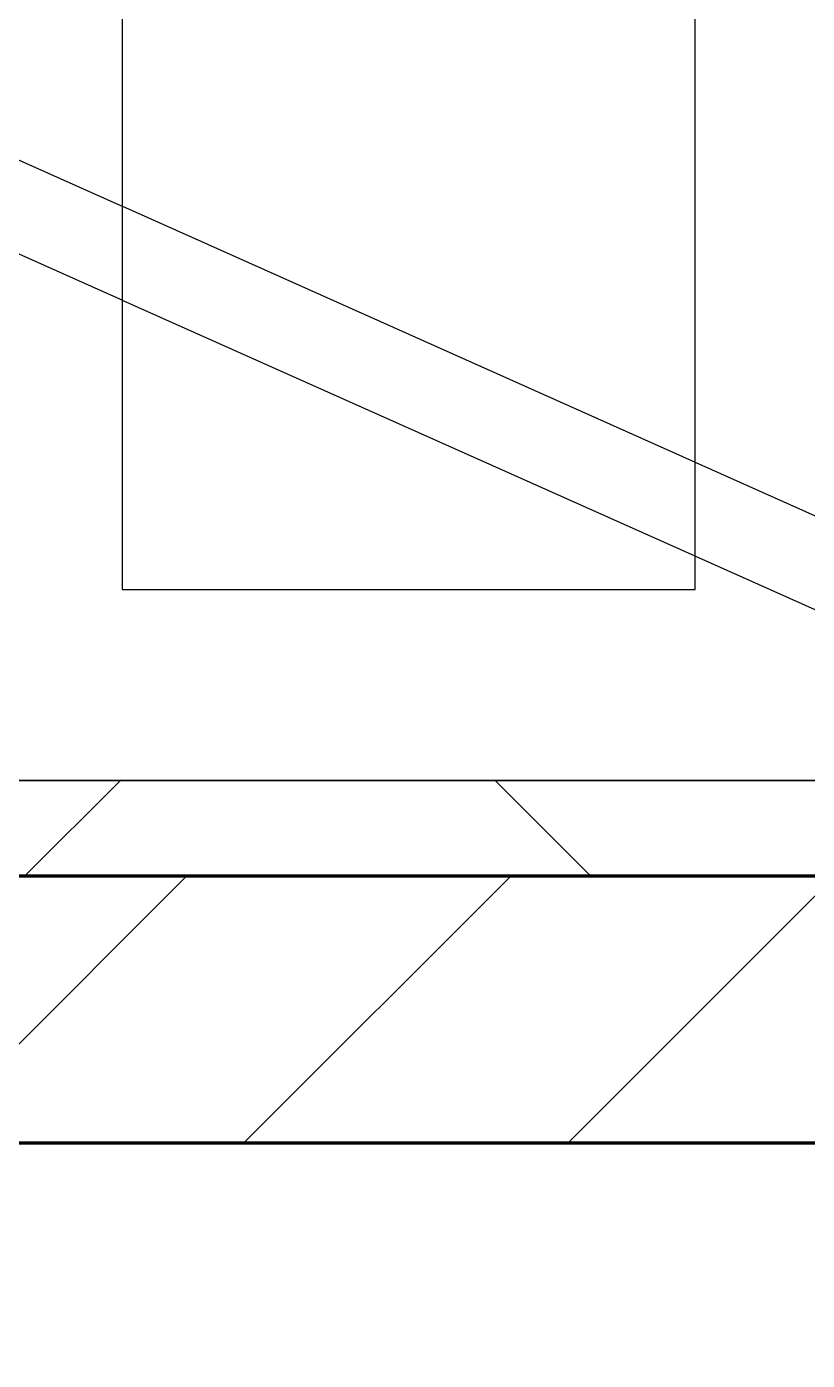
# Model space of a CAD drawing. Header units: millimetres. Extents: x -678720 to -601931, y -306 to 39239.
# Drawn here: x -647574 to -647165, y 4265 to 4964 of the extents above; entities that cross this region are included whole.
import ezdxf
from ezdxf.xclip import XClip

# ---------------------------------------------------------------- set-up
doc = ezdxf.new("R2010")
doc.units = ezdxf.units.MM
doc.header["$XCLIPFRAME"] = 0
doc.layers.add('000 - WIPEOUT', color=250, linetype='Continuous')
doc.layers.add('A11_ALU.SOLID SHEET', color=2, linetype='Continuous')
for name, color, linetype, lineweight in [('A-DOOR-E', 2, 'Continuous', 25), ('A-GLAZ-CURT', 2, 'Continuous', 9), ('A-WALL', 5, 'Continuous', 35), ('A-WALL-FNSH', 2, 'Continuous', 35), ('A-WALL-PATT', 1, 'Continuous', 35)]:
    doc.layers.add(name, color=color, linetype=linetype, lineweight=lineweight)

# ---------------------------------------------------------------- blocks, each defined once
blk = doc.blocks.new('DPA_AC-SG-PI - A1_1200x1300 mm-9660120-4234-01 ENLARGED MULTI-PURPOSE LEVEL - REFLECTED CEILING PLAN - SHEET 5')
at = {"layer": 'A-DOOR-E'}
for p, q in [((-556.64, 29.95), (511.63, -447.34)), ((493.28, -488.42), (-575, -11.13))]:
    blk.add_line(p, q, dxfattribs=at)
blk = doc.blocks.new('PPLS-PP19_Custom Tile Pattern - Custom Tile Pattern-V121-4234-01 ENLARGED MULTI-PURPOSE LEVEL - REFLECTED CEILING PLAN - SHEET 5')
at = {"layer": 'A-GLAZ-CURT'}
for p, q in [((-300, 0), (300, 0)), ((300, 0), (-300, 0)), ((195.99, 0), (213.31, 0)), ((213.31, 0), (195.99, 0)), ((230.06, 0), (300, 0)), ((-300, -50), (300, -50)), ((300, -50), (-300, -50))]:
    blk.add_line(p, q, dxfattribs=at)
for points, knots in [([(-241.18, 0), (-216.61, 0), (-171.42, 0), (-129.95, 0), (-110.8, 0), (-99.5, 0), (-91.46, 0)], [-4214.142872, -4214.142872, -4214.142872, -4214.142872, -2700.551212, -1002.059161, -460.363443, 0, 0, 0, 0]), ([(-150.34, 0), (-150.07, 0), (-147.75, 0), (-142.6, 0), (-127.26, 0), (-107.3, 0), (-90.42, 0), (-75.26, 0), (-68.41, 0), (-65.12, 0), (-63.63, 0)], [-4948.728362, -4948.728362, -4948.728362, -4948.728362, -4883.323924, -4440.880425, -4054.690705, -3793.097032, -3402.597032, -3144.956779, -3050.982048, -2969.237017, -2969.237017, -2969.237017, -2969.237017]), ([(-86.16, 0), (-91.37, 0), (-104.13, 0), (-122.65, 0), (-139.03, 0), (-146.11, 0), (-146.95, 0)], [-1681.3698, -1681.3698, -1681.3698, -1681.3698, -1374.161226, -945.742622, -741.901385, -489.130243, -489.130243, -489.130243, -489.130243]), ([(-134.15, 0), (-133.32, 0), (-130.31, 0), (-117.33, 0), (-92.04, 0), (-74.02, 0), (-62.74, 0), (-60.36, 0), (-59.97, 0)], [-7657.439573, -7657.439573, -7657.439573, -7657.439573, -7293.749979, -6839.55839, -6236.997189, -5713.340575, -5140.470607, -5006.787413, -5006.787413, -5006.787413, -5006.787413]), ([(-126.5, 0), (-122.44, 0), (-108.71, 0), (-86.68, 0), (-63.44, 0), (-54.4, 0), (-48.53, 0), (-30.79, 0), (-18.03, 0), (8.61, 0), (14.76, 0), (20.25, 0), (21.53, 0)], [-5231.017328, -5231.017328, -5231.017328, -5231.017328, -4994.692869, -4542.524482, -4008.285538, -3689.699207, -3546.54457, -3315.260113, -2864.387349, -2439.246196, -2084.094819, -1992.768506, -1992.768506, -1992.768506, -1992.768506]), ([(-125.15, 0), (-124.93, 0), (-121.96, 0), (-113.01, 0), (-98.9, 0), (-85.29, 0), (-71.67, 0), (-65.93, 0), (-65.07, 0)], [-3362.7396, -3362.7396, -3362.7396, -3362.7396, -3342.215224, -3074.362186, -2902.289527, -2605.247022, -2322.099534, -2241.8264, -2241.8264, -2241.8264, -2241.8264]), ([(-44.34, 0), (-45.63, 0), (-47.41, 0), (-60.59, 0), (-81.23, 0), (-99.51, 0), (-114.02, 0), (-117.28, 0), (-118.78, 0)], [-1589.181349, -1589.181349, -1589.181349, -1589.181349, -1405.135169, -1060.00838, -740.068933, -229.489605, -116.330425, 0, 0, 0, 0]), ([(-45.13, 0), (-48.73, 0), (-60.08, 0), (-85.2, 0), (-107.61, 0), (-116.56, 0), (-117.56, 0)], [-3449.24608, -3449.24608, -3449.24608, -3449.24608, -2842.901703, -2193.204658, -1433.981041, -985.49888, -985.49888, -985.49888, -985.49888]), ([(-45.04, 0), (-49.02, 0), (-57.93, 0), (-75.59, 0), (-93.89, 0), (-106.96, 0), (-110.32, 0)], [-1705.040547, -1705.040547, -1705.040547, -1705.040547, -1466.981642, -1208.454564, -789.402658, -508.095516, -508.095516, -508.095516, -508.095516]), ([(-110.28, 0), (-110.07, 0), (-106.39, 0), (-96.78, 0), (-71.33, 0), (-42.53, 0), (-12.78, 0), (4.23, 0), (9.64, 0), (10.14, 0), (10.18, 0)], [-5451.000984, -5451.000984, -5451.000984, -5451.000984, -5430.283136, -5103.229623, -4799.173296, -4065.652676, -3589.737505, -3285.047089, -3066.359526, -3044.715262, -3044.715262, -3044.715262, -3044.715262]), ([(-44.38, 0), (-46.99, 0), (-58.05, 0), (-78.2, 0), (-100.24, 0), (-109.76, 0), (-110.19, 0)], [-8253.382896, -8253.382896, -8253.382896, -8253.382896, -8073.216054, -7508.296369, -7004.680444, -6980.442951, -6980.442951, -6980.442951, -6980.442951]), ([(-72.93, 0), (-75.51, 0), (-86.16, 0), (-99.87, 0), (-110.18, 0)], [-19442.345229, -19442.345229, -19442.345229, -19442.345229, -18935.241197, -17901.902602, -17901.902602, -17901.902602, -17901.902602]), ([(-91.46, 0), (-90.09, 0), (-84.7, 0), (-77.43, 0), (-72.73, 0), (-72.64, 0), (-72.64, 0)], [-19832.387487, -19832.387487, -19832.387487, -19832.387487, -19753.885894, -19541.04734, -19478.625389, -19471.062469, -19471.062469, -19471.062469, -19471.062469]), ([(-63.96, 0), (-64.13, 0), (-72.5, 0), (-80.63, 0), (-86.16, 0)], [-2171.769325, -2171.769325, -2171.769325, -2171.769325, -2007.031671, -1681.3698, -1681.3698, -1681.3698, -1681.3698]), ([(-29.03, 0), (-33.97, 0), (-43.74, 0), (-56.37, 0), (-71.66, 0), (-77.83, 0), (-82.66, 0), (-83.28, 0), (-83.28, 0)], [-2680.714891, -2680.714891, -2680.714891, -2680.714891, -2413.671296, -2161.752162, -2006.592567, -1646.621388, -1424.436217, -1393.971743, -1393.971743, -1393.971743, -1393.971743]), ([(-83.28, 0), (-83.28, 0), (-82.91, 0), (-76.14, 0), (-62.97, 0), (-52.08, 0), (-45.4, 0), (-44.23, 0)], [-1393.4169, -1393.4169, -1393.4169, -1393.4169, -1353.722004, -1274.333717, -1073.56893, -651.549973, -556.151104, -556.151104, -556.151104, -556.151104]), ([(-66.39, 0), (-66.39, 0), (-63.63, 0), (-53.63, 0), (-34.42, 0), (-29.82, 0), (-29.19, 0)], [-2493.31794, -2493.31794, -2493.31794, -2493.31794, -2315.303971, -1809.437387, -963.711516, -666.19313, -666.19313, -666.19313, -666.19313]), ([(21.66, 0), (19.67, 0), (8.77, 0), (-16.92, 0), (-47.42, 0), (-65.77, 0), (-66.37, 0), (-66.38, 0)], [-4328.004001, -4328.004001, -4328.004001, -4328.004001, -4222.080604, -3745.412743, -2981.410125, -2542.574734, -2498.224237, -2498.224237, -2498.224237, -2498.224237]), ([(-63.63, 0), (-61.49, 0), (-57.39, 0), (-54.49, 0), (-45.2, 0), (-40.79, 0), (-40.46, 0), (-40.44, 0)], [-2969.237017, -2969.237017, -2969.237017, -2969.237017, -2851.217951, -2734.127174, -2474.780881, -2410.990208, -2350.645972, -2350.645972, -2350.645972, -2350.645972]), ([(-58.83, 0), (-58.37, 0), (-57.29, 0), (-54.23, 0), (-46.33, 0), (-42.62, 0), (-41.76, 0)], [-4859.52896, -4859.52896, -4859.52896, -4859.52896, -4680.891996, -4469.85053, -4321.566175, -4270.495146, -4270.495146, -4270.495146, -4270.495146]), ([(-51.83, 0), (-51.83, 0), (-51.78, 0), (-47.4, 0), (-46.59, 0), (-44.93, 0)], [-632.814994, -632.814994, -632.814994, -632.814994, -627.965721, -508.377888, -260.442412, -260.442412, -260.442412, -260.442412]), ([(21.65, 0), (19.33, 0), (12, 0), (-2.9, 0), (-20.62, 0), (-32.81, 0), (-44.85, 0), (-51.43, 0), (-51.79, 0)], [-2063.714818, -2063.714818, -2063.714818, -2063.714818, -1925.670641, -1617.263037, -1290.787923, -1039.307308, -819.71621, -644.910881, -644.910881, -644.910881, -644.910881]), ([(-26.75, 0), (-27.82, 0), (-33.81, 0), (-40.26, 0), (-44.26, 0)], [-8718.362214, -8718.362214, -8718.362214, -8718.362214, -8532.293389, -8256.068839, -8256.068839, -8256.068839, -8256.068839]), ([(9.32, 0), (9.08, 0), (7.65, 0), (2.57, 0), (-12.23, 0), (-25.64, 0), (-36.53, 0), (-43.06, 0), (-44.24, 0)], [-2922.926651, -2922.926651, -2922.926651, -2922.926651, -2882.788014, -2720.818881, -2518.50168, -2125.455881, -1792.521578, -1721.178625, -1721.178625, -1721.178625, -1721.178625]), ([(-36.62, 0), (-36.62, 0), (-40.35, 0), (-42.18, 0), (-44, 0), (-44.17, 0)], [-4069.478503, -4069.478503, -4069.478503, -4069.478503, -3858.647035, -3538.256648, -3505.998739, -3505.998739, -3505.998739, -3505.998739]), ([(-36.33, 0), (-36.43, 0), (-37.27, 0), (-41.53, 0), (-43.42, 0), (-43.92, 0)], [-1855.773136, -1855.773136, -1855.773136, -1855.773136, -1810.870157, -1672.078046, -1608.336718, -1608.336718, -1608.336718, -1608.336718]), ([(-43.5, 0), (-40.63, 0), (-35.97, 0), (-33.57, 0), (-29.94, 0), (-28.57, 0)], [-536.142978, -536.142978, -536.142978, -536.142978, -296.515819, -83.513472, 0, 0, 0, 0]), ([(-41.76, 0), (-39.9, 0), (-37.72, 0), (-36.92, 0), (-36.77, 0)], [-4270.495146, -4270.495146, -4270.495146, -4270.495146, -4161.040818, -4106.245333, -4106.245333, -4106.245333, -4106.245333]), ([(-36.78, 0), (-32.43, 0), (-19.22, 0), (0.68, 0), (16.02, 0), (21.65, 0)], [-6191.144455, -6191.144455, -6191.144455, -6191.144455, -5862.463379, -5340.621928, -5043.398711, -5043.398711, -5043.398711, -5043.398711]), ([(-36.29, 0), (-36.29, 0), (-34.66, 0), (-28.88, 0), (-26.95, 0), (-26.54, 0)], [-9150.272121, -9150.272121, -9150.272121, -9150.272121, -9057.163041, -8919.836787, -8834.607043, -8834.607043, -8834.607043, -8834.607043]), ([(30.82, 0), (29.27, 0), (20.14, 0), (3.54, 0), (-16.58, 0), (-34.76, 0), (-36.04, 0)], [-10462.034656, -10462.034656, -10462.034656, -10462.034656, -10363.088938, -9884.23066, -9424.652049, -9182.880979, -9182.880979, -9182.880979, -9182.880979]), ([(-33.34, 0), (-33.34, 0), (-32.93, 0), (-31.16, 0), (-30.52, 0)], [-2415.024266, -2415.024266, -2415.024266, -2415.024266, -2357.633367, -2323.618664, -2323.618664, -2323.618664, -2323.618664]), ([(20.89, 0), (14.6, 0), (0.96, 0), (-17.84, 0), (-30.57, 0), (-31.82, 0), (-32, 0)], [-3679.062885, -3679.062885, -3679.062885, -3679.062885, -3333.063701, -2994.501669, -2698.150104, -2614.070998, -2614.070998, -2614.070998, -2614.070998]), ([(-30.76, 0), (-30.73, 0), (-29.99, 0), (-23.47, 0), (-15.75, 0), (-15.19, 0)], [-54176.191683, -54176.191683, -54176.191683, -54176.191683, -54157.274271, -53749.15266, -53717.791567, -53717.791567, -53717.791567, -53717.791567]), ([(-30.52, 0), (-27.11, 0), (-17.83, 0), (2.79, 0), (15.54, 0), (21.66, 0)], [-2323.618664, -2323.618664, -2323.618664, -2323.618664, -2142.497158, -1716.209403, -1356.661525, -1356.661525, -1356.661525, -1356.661525]), ([(-13, 0), (-14.35, 0), (-17.68, 0), (-25.97, 0), (-29.52, 0), (-30.21, 0)], [-55207.591944, -55207.591944, -55207.591944, -55207.591944, -54789.006179, -54461.685999, -54290.791712, -54290.791712, -54290.791712, -54290.791712]), ([(8.33, 0), (8.19, 0), (7.18, 0), (0.32, 0), (-13.89, 0), (-24.92, 0), (-29.03, 0)], [-3574.286521, -3574.286521, -3574.286521, -3574.286521, -3526.962355, -3285.499107, -2903.012179, -2680.714891, -2680.714891, -2680.714891, -2680.714891]), ([(-28.98, 0), (-28.66, 0), (-27.39, 0), (-24.45, 0), (-22.56, 0)], [-166.548282, -166.548282, -166.548282, -166.548282, -102.06493, 0, 0, 0, 0]), ([(-28.57, 0), (-26.93, 0), (-20.29, 0), (-11.45, 0), (2.08, 0), (12.74, 0), (19.1, 0), (21.37, 0)], [-5361.429781, -5361.429781, -5361.429781, -5361.429781, -5261.36855, -5050.479954, -4785.90057, -4596.498881, -4467.858151, -4467.858151, -4467.858151, -4467.858151]), ([(-22.56, 0), (-20.27, 0), (-17.03, 0), (-11.36, 0), (-7.66, 0), (-6.6, 0), (-6.44, 0)], [-56468.192263, -56468.192263, -56468.192263, -56468.192263, -56344.022017, -56303.229861, -56166.290093, -56124.392176, -56124.392176, -56124.392176, -56124.392176]), ([(-15.19, 0), (-13.07, 0), (1.25, 0), (16.17, 0), (21.65, 0)], [-461.142613, -461.142613, -461.142613, -461.142613, -429.606584, -411.763854, -411.763854, -411.763854, -411.763854]), ([(-6.54, 0), (-6.73, 0), (-7.2, 0), (-7.6, 0), (-7.79, 0)], [-56009.792147, -56009.792147, -56009.792147, -56009.792147, -55949.290093, -55895.192118, -55895.192118, -55895.192118, -55895.192118]), ([(-2.63, 0), (-2.47, 0), (-1.22, 0), (4.92, 0), (15.97, 0), (22.54, 0), (24.49, 0)], [-226.825321, -226.825321, -226.825321, -226.825321, -220.269177, -206.416616, -198.214427, -187.717507, -187.717507, -187.717507, -187.717507]), ([(20.85, 0), (19.98, 0), (9.78, 0), (3.08, 0), (-1.67, 0), (-2.25, 0)], [-289.397823, -289.397823, -289.397823, -289.397823, -285.83788, -246.234814, -234.646884, -234.646884, -234.646884, -234.646884]), ([(21.65, 0), (19.65, 0), (15.12, 0), (10.8, 0), (9.63, 0)], [-4264.706174, -4264.706174, -4264.706174, -4264.706174, -4080.000647, -3772.857994, -3772.857994, -3772.857994, -3772.857994]), ([(21.47, 0), (21.43, 0), (19.72, 0), (18.85, 0), (18.16, 0)], [-5976.496712, -5976.496712, -5976.496712, -5976.496712, -5972.647715, -5832.674503, -5832.674503, -5832.674503, -5832.674503]), ([(87.58, 0), (77.78, 0), (60.21, 0), (37.35, 0), (25.88, 0), (21.61, 0)], [-359.667743, -359.667743, -359.667743, -359.667743, -330.153101, -307.516438, -290.422808, -290.422808, -290.422808, -290.422808]), ([(21.64, 0), (22.12, 0), (24.64, 0), (31, 0), (39.04, 0), (51.19, 0), (58.74, 0), (61.34, 0), (61.45, 0)], [-1990.204121, -1990.204121, -1990.204121, -1990.204121, -1956.422387, -1818.904206, -1645.594513, -1443.202566, -1228.752106, -1120.932285, -1120.932285, -1120.932285, -1120.932285]), ([(76.63, 0), (74.8, 0), (67.65, 0), (53.52, 0), (37, 0), (26.59, 0), (22.37, 0), (21.66, 0)], [-3095.572228, -3095.572228, -3095.572228, -3095.572228, -2950.589685, -2634.532728, -2313.748533, -2106.613311, -2063.932735, -2063.932735, -2063.932735, -2063.932735]), ([(70.61, 0), (66.16, 0), (55.8, 0), (39.61, 0), (30.14, 0), (23, 0), (21.68, 0)], [-4647.237329, -4647.237329, -4647.237329, -4647.237329, -4326.416877, -4098.545751, -3766.694881, -3693.561921, -3693.561921, -3693.561921, -3693.561921]), ([(21.72, 0), (24.25, 0), (28.87, 0), (37.44, 0), (45.92, 0), (57.76, 0), (64.47, 0), (72.74, 0), (75.22, 0), (76.03, 0), (76.21, 0)], [-1355.444221, -1355.444221, -1355.444221, -1355.444221, -1206.526904, -1089.329421, -901.315459, -753.071572, -495.328968, -421.953223, -334.951786, -290.452333, -290.452333, -290.452333, -290.452333]), ([(21.79, 0), (22.04, 0), (23.33, 0), (24.62, 0), (24.72, 0), (24.72, 0)], [-4459.909903, -4459.909903, -4459.909903, -4459.909903, -4445.288762, -4384.376941, -4376.041937, -4376.041937, -4376.041937, -4376.041937]), ([(24.69, 0), (24.54, 0), (23.32, 0), (22.2, 0), (21.8, 0)], [-4368.572414, -4368.572414, -4368.572414, -4368.572414, -4306.476363, -4269.286677, -4269.286677, -4269.286677, -4269.286677]), ([(22, 0), (28.49, 0), (48.87, 0), (88.72, 0), (120.63, 0), (138.28, 0), (138.53, 0)], [-411.393289, -411.393289, -411.393289, -411.393289, -390.253598, -346.313304, -291.370682, -290.5735, -290.5735, -290.5735, -290.5735]), ([(22.01, 0), (22.14, 0), (24.72, 0), (25.66, 0), (26.12, 0)], [-5567.552935, -5567.552935, -5567.552935, -5567.552935, -5554.232259, -5302.431367, -5302.431367, -5302.431367, -5302.431367]), ([(22.4, 0), (31.08, 0), (49.17, 0), (70.92, 0), (82.12, 0), (83.66, 0)], [-5030.30487, -5030.30487, -5030.30487, -5030.30487, -4573.028122, -4094.177415, -3869.465285, -3869.465285, -3869.465285, -3869.465285]), ([(87.58, 0), (86.02, 0), (82.12, 0), (74.4, 0), (62.26, 0), (51.85, 0), (43.81, 0), (30.31, 0), (24.42, 0), (22.57, 0)], [-7286.084505, -7286.084505, -7286.084505, -7286.084505, -7135.649961, -6924.452779, -6738.82075, -6548.303034, -6314.283804, -6135.05769, -6004.223754, -6004.223754, -6004.223754, -6004.223754]), ([(27.44, 0), (27.9, 0), (29.54, 0), (38.07, 0), (53.39, 0), (71.67, 0), (84.83, 0), (85.48, 0), (87.07, 0), (87.16, 0)], [-5037.309798, -5037.309798, -5037.309798, -5037.309798, -4887.603822, -4705.298446, -4353.683244, -3960.84581, -3759.045785, -3336.541051, -3314.019604, -3314.019604, -3314.019604, -3314.019604]), ([(27.89, 0), (29.09, 0), (33.4, 0), (48.37, 0), (71.92, 0), (100.57, 0), (116.36, 0), (128.63, 0), (128.95, 0)], [-147.777612, -147.777612, -147.777612, -147.777612, -135.792042, -118.513713, -97.899267, -63.759246, -39.050993, -35.895543, -35.895543, -35.895543, -35.895543]), ([(53.18, 0), (53.06, 0), (52.22, 0), (44.99, 0), (36.46, 0), (30.82, 0)], [-622.740158, -622.740158, -622.740158, -622.740158, -566.066452, -360.610861, 0, 0, 0, 0]), ([(136.44, 0), (121.66, 0), (86.93, 0), (51.16, 0), (31.18, 0)], [-106.750556, -106.750556, -106.750556, -106.750556, -59.610984, 0, 0, 0, 0]), ([(87.58, 0), (81.51, 0), (70.68, 0), (57.82, 0), (46.51, 0), (41.18, 0), (36.02, 0), (35.54, 0), (35.54, 0)], [-379.851015, -379.851015, -379.851015, -379.851015, -357.622665, -341.267687, -334.000314, -326.15566, -319.318397, -317.489778, -317.489778, -317.489778, -317.489778]), ([(36.29, 0), (37.77, 0), (48.82, 0), (64.79, 0), (95.91, 0), (124.45, 0), (132.42, 0), (134.6, 0)], [-314.598523, -314.598523, -314.598523, -314.598523, -305.899624, -287.17622, -249.500363, -194.761443, -152.241002, -152.241002, -152.241002, -152.241002]), ([(61.47, 0), (61.47, 0), (61.21, 0), (54.61, 0), (53.71, 0), (53.56, 0)], [-1113.311073, -1113.311073, -1113.311073, -1113.311073, -1096.402191, -891.204116, -747.28819, -747.28819, -747.28819, -747.28819]), ([(76.22, 0), (75.58, 0), (73.64, 0), (71.05, 0), (70.61, 0)], [-193.634889, -193.634889, -193.634889, -193.634889, -31.537676, 0, 0, 0, 0]), ([(103.09, 0), (101.08, 0), (95.97, 0), (90.81, 0), (87.7, 0)], [-375.435014, -375.435014, -375.435014, -375.435014, -369.147452, -359.791889, -359.791889, -359.791889, -359.791889]), ([(114.39, 0), (114.2, 0), (112.08, 0), (105.42, 0), (94.47, 0), (90.23, 0), (87.73, 0)], [-8148.58938, -8148.58938, -8148.58938, -8148.58938, -8105.191388, -7723.759874, -7531.75727, -7290.843129, -7290.843129, -7290.843129, -7290.843129]), ([(152.49, 0), (149.18, 0), (137.03, 0), (114.81, 0), (94.22, 0), (88.54, 0)], [-484.335931, -484.335931, -484.335931, -484.335931, -458.593899, -401.860199, -381.017509, -381.017509, -381.017509, -381.017509]), ([(94.4, 0), (94.4, 0), (94.64, 0), (99.11, 0), (108.97, 0), (120.79, 0), (139.94, 0), (163.31, 0), (185.23, 0), (193.62, 0), (194.69, 0), (194.79, 0)], [-2348.345796, -2348.345796, -2348.345796, -2348.345796, -2310.419338, -2233.599744, -2052.234781, -1843.028543, -1530.39897, -1095.004608, -529.74427, -295.064701, -265.121568, -265.121568, -265.121568, -265.121568]), ([(129.02, 0), (129.02, 0), (124.41, 0), (122.35, 0), (114.96, 0), (108.04, 0), (103.09, 0)], [-35.386604, -35.386604, -35.386604, -35.386604, -31.430235, -22.807238, -15.488593, 0, 0, 0, 0]), ([(152.98, 0), (152.7, 0), (149.33, 0), (143.29, 0), (134.04, 0), (126.24, 0), (118.6, 0), (114.23, 0), (111.98, 0), (105.66, 0), (105.23, 0), (105.23, 0)], [-10121.405756, -10121.405756, -10121.405756, -10121.405756, -10098.273015, -9847.788484, -9677.714971, -9567.007022, -9453.21225, -9220.200448, -9012.77275, -8966.157302, -8929.495943, -8929.495943, -8929.495943, -8929.495943]), ([(105.26, 0), (105.52, 0), (111.01, 0), (112.65, 0), (113.59, 0)], [-8920.561005, -8920.561005, -8920.561005, -8920.561005, -8814.835624, -8577.462505, -8577.462505, -8577.462505, -8577.462505]), ([(128.58, 0), (128.8, 0), (130.16, 0), (138.8, 0), (147.95, 0), (152.56, 0)], [-633.326174, -633.326174, -633.326174, -633.326174, -627.736123, -618.981161, -603.66234, -603.66234, -603.66234, -603.66234]), ([(137.1, 0), (136, 0), (133.64, 0), (129.87, 0), (129.11, 0)], [-670.405967, -670.405967, -670.405967, -670.405967, -651.020627, -640.742133, -640.742133, -640.742133, -640.742133]), ([(168.37, 0), (167.68, 0), (164.22, 0), (158.97, 0), (153.53, 0)], [-543.375029, -543.375029, -543.375029, -543.375029, -530.793311, -487.067413, -487.067413, -487.067413, -487.067413]), ([(153.64, 0), (153.74, 0), (156.44, 0), (161.24, 0), (162.19, 0), (162.75, 0)], [-602.436389, -602.436389, -602.436389, -602.436389, -602.094757, -592.980799, -581.414464, -581.414464, -581.414464, -581.414464]), ([(193.8, 0), (193.33, 0), (190.11, 0), (183.13, 0), (171, 0), (161.95, 0), (161.28, 0), (158.35, 0), (157.85, 0), (157.77, 0)], [-11665.349007, -11665.349007, -11665.349007, -11665.349007, -11565.880756, -11105.624034, -10839.086983, -10768.332124, -10666.779182, -10580.760289, -10550.278881, -10550.278881, -10550.278881, -10550.278881]), ([(284.63, 0), (276.28, 0), (249.08, 0), (207.11, 0), (177.41, 0), (159.34, 0), (158.33, 0), (158.3, 0)], [-269.834138, -269.834138, -269.834138, -269.834138, -244.693688, -187.987675, -143.776725, -129.632772, -123.352749, -123.352749, -123.352749, -123.352749]), ([(159.07, 0), (159.13, 0), (160.84, 0), (165.21, 0), (174.15, 0), (185.98, 0), (208.82, 0), (219.42, 0), (230.06, 0)], [-115.643202, -115.643202, -115.643202, -115.643202, -114.681583, -87.660824, -65.295536, -41.623857, -24.459831, 0, 0, 0, 0]), ([(162.75, 0), (165.4, 0), (170.91, 0), (172.61, 0), (172.61, 0)], [-111.264224, -111.264224, -111.264224, -111.264224, -56.742688, -19.085662, -19.085662, -19.085662, -19.085662]), ([(247.1, 0), (246.76, 0), (245.04, 0), (238.34, 0), (226.56, 0), (221.1, 0), (200.27, 0), (182.99, 0), (174.27, 0), (169.67, 0), (168.99, 0)], [-9649.085549, -9649.085549, -9649.085549, -9649.085549, -9581.591397, -9406.094246, -9221.510254, -9016.44624, -8717.832359, -8253.978395, -8152.463617, -8069.855175, -8069.855175, -8069.855175, -8069.855175]), ([(215.22, 0), (214.62, 0), (210.55, 0), (203.98, 0), (187.54, 0), (175.3, 0), (169.49, 0)], [-203.825446, -203.825446, -203.825446, -203.825446, -198.527383, -184.406837, -162.427601, -142.916156, -142.916156, -142.916156, -142.916156]), ([(171.51, 0), (176.48, 0), (193.23, 0), (201.73, 0), (208.81, 0), (213.9, 0), (241.96, 0), (266.73, 0), (279.34, 0), (283.89, 0), (284.4, 0)], [-7971.819559, -7971.819559, -7971.819559, -7971.819559, -7784.112253, -7606.717214, -7289.299508, -7042.621073, -6582.165592, -6068.460911, -5766.029927, -5727.361335, -5727.361335, -5727.361335, -5727.361335]), ([(172.07, 0), (177.66, 0), (187.87, 0), (201.08, 0), (207.47, 0), (213.96, 0), (215.11, 0)], [-255.364076, -255.364076, -255.364076, -255.364076, -237.955587, -223.92608, -215.862851, -208.75215, -208.75215, -208.75215, -208.75215]), ([(300, 0), (288.22, 0), (262, 0), (230.43, 0), (219.94, 0), (219.02, 0)], [-12528.858583, -12528.858583, -12528.858583, -12528.858583, -11905.454923, -11162.864862, -10856.732305, -10856.732305, -10856.732305, -10856.732305]), ([(219.9, 0), (220.86, 0), (227.84, 0), (242.06, 0), (246.54, 0), (246.96, 0)], [-10670.940496, -10670.940496, -10670.940496, -10670.940496, -10511.382485, -9925.173265, -9834.877357, -9834.877357, -9834.877357, -9834.877357]), ([(297.38, 0), (295.84, 0), (291.8, 0), (285.89, 0), (285.13, 0)], [-4803.172655, -4803.172655, -4803.172655, -4803.172655, -4358.271401, -4170.336246, -4170.336246, -4170.336246, -4170.336246]), ([(285.39, 0), (287.13, 0), (292.25, 0), (296.52, 0), (297.86, 0), (298.09, 0)], [-5702.110642, -5702.110642, -5702.110642, -5702.110642, -5566.724884, -5280.360606, -5199.253518, -5199.253518, -5199.253518, -5199.253518]), ([(286.08, 0), (286.55, 0), (288.32, 0), (293.59, 0), (297.76, 0), (300, 0)], [-4011.010929, -4011.010929, -4011.010929, -4011.010929, -3959.664717, -3862.421465, -3746.95702, -3746.95702, -3746.95702, -3746.95702])]:
    blk.add_open_spline(points, degree=3, knots=knots, dxfattribs=at)
for points in [[(-44.38, 0), (-42.6, 0), (-39.88, 0), (-36.78, 0)], [(-39.84, 0), (-39.08, 0), (-38.11, 0), (-37.36, 0)], [(18.16, 0), (18.98, 0), (20.4, 0), (21.64, 0)], [(31.18, 0), (28.03, 0), (24.9, 0), (21.78, 0)], [(24.49, 0), (25.23, 0), (25.72, 0), (26.04, 0)], [(80.35, 0), (79.57, 0), (78.27, 0), (76.63, 0)], [(84.06, 0), (83.48, 0), (82.41, 0), (81.72, 0)], [(87.54, 0), (89.54, 0), (92.69, 0), (94.33, 0)], [(157.9, 0), (157, 0), (155.38, 0), (153.54, 0)], [(168.74, 0), (168.74, 0), (169.81, 0), (171.51, 0)], [(195.11, 0), (194.91, 0), (194.44, 0), (193.8, 0)], [(300, 0), (295.11, 0), (290.23, 0), (285.34, 0)]]:
    blk.add_open_spline(points, degree=3, dxfattribs=at)
blk = doc.blocks.new('PPLS-PP19_Custom Tile Pattern - Custom Tile Pattern-V71-4234-01 ENLARGED MULTI-PURPOSE LEVEL - REFLECTED CEILING PLAN - SHEET 5')
at = {"layer": 'A-GLAZ-CURT'}
for p, q in [((-300, 0), (-78.98, 0)), ((-78.98, 0), (-300, 0)), ((-293.07, 0), (-275.75, 0)), ((-275.75, 0), (-293.07, 0)), ((-300, -50), (32.93, -50)), ((32.93, -50), (-300, -50))]:
    blk.add_line(p, q, dxfattribs=at)
at = {"layer": 'A-GLAZ-CURT', "flags": 128}
for points in [[(-300, 0), (-291.56, 0), (-283.3, 0), (-275.2, 0)], [(-275.48, 0), (-283.55, 0), (-291.73, 0), (-300, 0)]]:
    blk.add_lwpolyline(points, dxfattribs=at)
at = {"layer": 'A-GLAZ-CURT'}
for points, knots in [([(-300, 0), (-284.65, 0), (-239.92, 0), (-204.26, 0), (-183.21, 0)], [-5323.127839, -5323.127839, -5323.127839, -5323.127839, -4502.809032, -2883.360913, -2883.360913, -2883.360913, -2883.360913]), ([(-182.87, 0), (-192.84, 0), (-223.34, 0), (-262.56, 0), (-294.48, 0), (-300, 0)], [-15861.324362, -15861.324362, -15861.324362, -15861.324362, -15131.813646, -13729.592194, -13439.944408, -13439.944408, -13439.944408, -13439.944408])]:
    blk.add_open_spline(points, degree=3, knots=knots, dxfattribs=at)
blk = doc.blocks.new('*U321')
at = {"layer": 'A-GLAZ-CURT'}
for name, p in [('PPLS-PP19_Custom Tile Pattern - Custom Tile Pattern-V121-4234-01 ENLARGED MULTI-PURPOSE LEVEL - REFLECTED CEILING PLAN - SHEET 5', (-14465, -4710)), ('PPLS-PP19_Custom Tile Pattern - Custom Tile Pattern-V71-4234-01 ENLARGED MULTI-PURPOSE LEVEL - REFLECTED CEILING PLAN - SHEET 5', (-13865, -4710))]:
    blk.add_blockref(name, p, dxfattribs=at)
blk = doc.blocks.new('*U606')
at = {"color": 3}
blk.add_wipeout([(-287.5, -450), (287.5, -450), (287.5, -750), (-287.5, -750)], dxfattribs=at).dxf.layer = '000 - WIPEOUT'
at = {"layer": 'A11_ALU.SOLID SHEET', "color": 0, "linetype": 'ByBlock'}
blk.add_lwpolyline([(-287.5, -750), (287.5, -750), (287.5, -450), (-287.5, -450)], close=True, dxfattribs=at)
blk = doc.blocks.new('*U743')
blk.add_lwpolyline([(21173.36, -580), (28210, -580), (28210, -6849.96), (45954.15, -6849.96), (45954.15, 600), (82995.06, 600), (83086.47, 650), (90052, 650), (90392, 990), (103159.16, 990), (103159.16, 4990), (21173.36, 4990), (21173.36, 3485.45), (21203.36, 3485.45), (21203.36, 925.54), (21173.36, 925.54), (21173.36, -580)])
at = {"layer": 'A11_ALU.SOLID SHEET', "color": 0, "linetype": 'ByBlock', "rotation": 90}
blk.add_blockref('*U606', (96708.5, 1377.5), dxfattribs=at)

msp = doc.modelspace()

# ---------------------------------------------------------------- block references
at = {"layer": 'A11_ALU.SOLID SHEET'}
ref = msp.add_blockref('*U743', (-744682.37, 3579.02), dxfattribs=at)
XClip(ref).set_block_clipping_path([(69798.6834257276, -3885.5002684942), (120965.0023936313, 33679.9972602262)])

# ---------------------------------------------------------------- next in the draw order: hatches: boundary and pattern name
at = {"layer": 'A-WALL-PATT', "lineweight": 9}
h = msp.add_hatch(dxfattribs=at)
h.set_pattern_fill('FP_3', color=256, style=0, pattern_type=2)
h.set_pattern_definition([(45, (0, 0), (-212.13203, 212.13203), []), (135, (0, 0), (-212.13203, -212.13203), [])])
h.paths.add_polyline_path([(-654269.66, 4519.02), (-650449.44, 4519.02), (-650561.35, 4569.02), (-654219.66, 4569.02)])
h.paths.add_polyline_path([(-637582.37, 4519.02), (-637582.37, 4569.02), (-643251.04, 4569.02), (-643139.13, 4519.02), (-641132.34, 4519.02)])
h.paths.add_polyline_path([(-648779.13, 4519.02), (-646849.44, 4519.02), (-646961.35, 4569.02), (-650451.04, 4569.02), (-650339.13, 4519.02), (-648845.05, 4519.02)])
h.paths.add_polyline_path([(-643249.44, 4519.02), (-643361.35, 4569.02), (-646851.04, 4569.02), (-646739.13, 4519.02), (-643307.72, 4519.02)])
h = msp.add_hatch(dxfattribs=at)
h.set_pattern_fill('FP_2', color=256, style=0, pattern_type=2)
h.set_pattern_definition([(45, (0, 0), (-84.852814, 84.852814), [])])
h.paths.add_polyline_path([(-644182.37, 4379.02), (-625797.37, 4379.02), (-625797.37, 4519.02), (-643139.13, 4519.02), (-643088.73, 4496.5), (-643084.96, 4498.68), (-643079.79, 4498.68), (-643073.71, 4494.02), (-643072.71, 4489.35), (-643007.37, 4460.15), (-643025.73, 4419.07), (-643249.44, 4519.02), (-646739.13, 4519.02), (-646688.73, 4496.5), (-646684.96, 4498.68), (-646679.79, 4498.68), (-646673.71, 4494.02), (-646672.71, 4489.35), (-646607.37, 4460.15), (-646625.73, 4419.07), (-646849.44, 4519.02), (-650339.13, 4519.02), (-650288.73, 4496.5), (-650284.96, 4498.68), (-650279.79, 4498.68), (-650273.71, 4494.02), (-650272.71, 4489.35), (-650207.37, 4460.15), (-650225.73, 4419.07), (-650449.44, 4519.02), (-654269.66, 4519.02), (-654409.66, 4379.02), (-644296.53, 4379.02)])

# ---------------------------------------------------------------- next in the draw order: linework, layer by layer
at = {"layer": 'A-WALL', "color": 7, "lineweight": 70}
for p, q in [((-647782.37, 4519.02), (-646849.44, 4519.02)), ((-646582.37, 4379.02), (-647782.37, 4379.02))]:
    msp.add_line(p, q, dxfattribs=at)
at = {"layer": 'A-WALL-FNSH', "color": 250}
for p, q in [((-647782.37, 4569.02), (-646961.35, 4569.02)), ((-646849.44, 4519.02), (-647782.37, 4519.02))]:
    msp.add_line(p, q, dxfattribs=at)

# ---------------------------------------------------------------- next in the draw order: block references
msp.add_blockref('*U321', (-633017.37, 9279.02))
at = {"layer": 'A-DOOR-E', "rotation": 180}
msp.add_blockref('DPA_AC-SG-PI - A1_1200x1300 mm-9660120-4234-01 ENLARGED MULTI-PURPOSE LEVEL - REFLECTED CEILING PLAN - SHEET 5', (-647182.37, 4449.02), dxfattribs=at)

doc.saveas('drawing.dxf')
